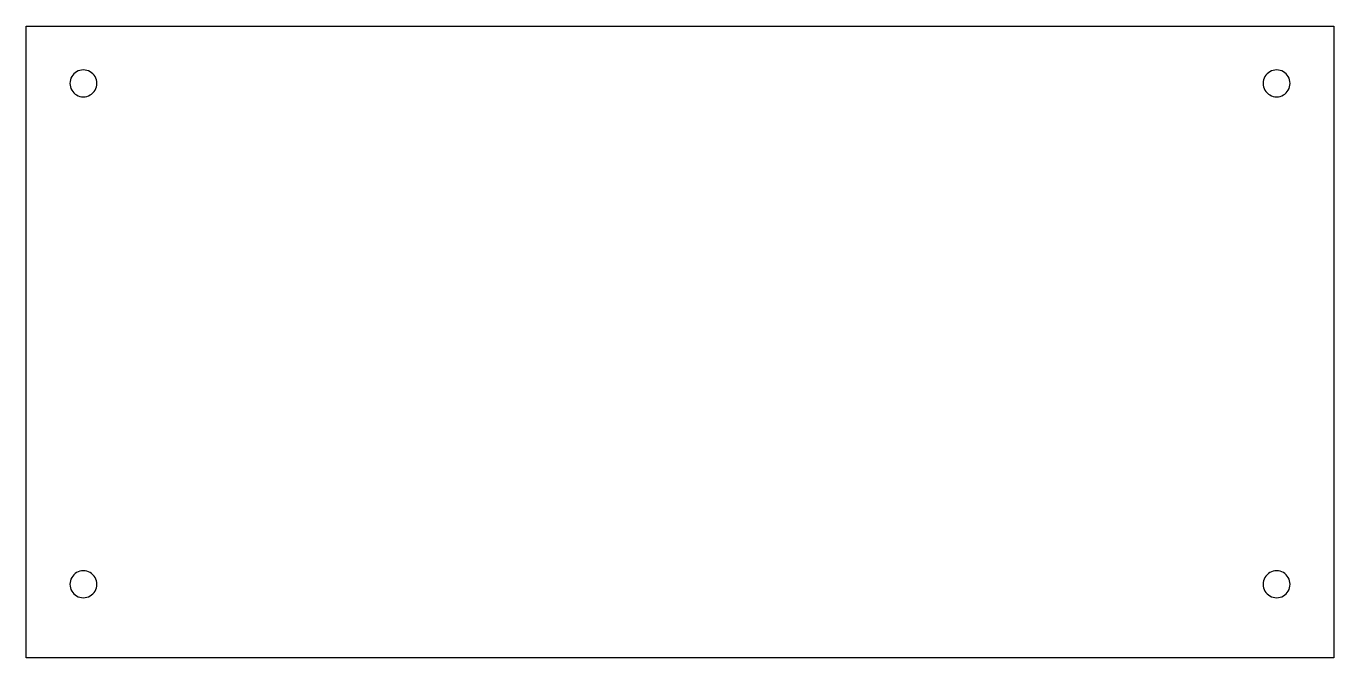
# Model space of a CAD drawing. Extents: x 0 to 254, y 0 to 123.
import ezdxf

# ---------------------------------------------------------------- set-up
doc = ezdxf.new("R2010")
doc.units = 0
doc.layers.get('0').update_dxf_attribs({"linetype": 'CONTINUOUS'})

msp = doc.modelspace()

# ---------------------------------------------------------------- linework, layer by layer
at = {"color": 7}
for points in [[(0.120758, 122.835861), (254.120758, 122.835861)], [(0.120758, 0.120769), (0.120758, 122.835861)], [(254.120758, 122.835861), (254.120758, 0.120769)], [(254.120758, 0.120769), (0.120758, 0.120769)]]:
    msp.add_lwpolyline(points, dxfattribs=at)
for points in [[(13.845098, 111.723361)], [(245.620098, 111.723361)], [(13.845098, 14.408269)], [(245.620098, 14.408269)]]:
    msp.add_lwpolyline(points, close=True, dxfattribs=at)
for points in [[(12.539178, 113.98528), (11.731072, 114.45184), (10.735445, 114.45184), (9.927339, 113.98528)], [(244.314178, 113.98528), (243.506072, 114.45184), (242.510445, 114.45184), (241.702339, 113.98528)], [(9.927339, 113.98528), (9.119233, 113.51872), (8.621419, 112.656481), (8.621419, 111.723361)], [(13.845098, 111.723361), (13.845098, 112.656481), (13.347284, 113.51872), (12.539178, 113.98528)], [(241.702339, 113.98528), (240.894233, 113.51872), (240.396419, 112.656481), (240.396419, 111.723361)], [(245.620098, 111.723361), (245.620098, 112.656481), (245.122284, 113.51872), (244.314178, 113.98528)], [(8.621419, 111.723361), (8.621419, 110.79024), (9.119233, 109.928001), (9.927339, 109.461441)], [(9.927339, 109.461441), (10.735445, 108.994881), (11.731072, 108.994881), (12.539178, 109.461441)], [(12.539178, 109.461441), (13.347284, 109.928001), (13.845098, 110.79024), (13.845098, 111.723361)], [(240.396419, 111.723361), (240.396419, 110.79024), (240.894233, 109.928001), (241.702339, 109.461441)], [(241.702339, 109.461441), (242.510445, 108.994881), (243.506072, 108.994881), (244.314178, 109.461441)], [(244.314178, 109.461441), (245.122284, 109.928001), (245.620098, 110.79024), (245.620098, 111.723361)], [(9.927339, 16.670189), (9.119233, 16.203628), (8.621419, 15.34139), (8.621419, 14.408269)], [(12.539178, 16.670189), (11.731072, 17.136749), (10.735445, 17.136749), (9.927339, 16.670189)], [(13.845098, 14.408269), (13.845098, 15.34139), (13.347284, 16.203628), (12.539178, 16.670189)], [(241.702339, 16.670189), (240.894233, 16.203628), (240.396419, 15.34139), (240.396419, 14.408269)], [(244.314178, 16.670189), (243.506072, 17.136749), (242.510445, 17.136749), (241.702339, 16.670189)], [(245.620098, 14.408269), (245.620098, 15.34139), (245.122284, 16.203628), (244.314178, 16.670189)], [(8.621419, 14.408269), (8.621419, 13.475149), (9.119233, 12.61291), (9.927339, 12.14635)], [(12.539178, 12.14635), (13.347284, 12.61291), (13.845098, 13.475149), (13.845098, 14.408269)], [(240.396419, 14.408269), (240.396419, 13.475149), (240.894233, 12.61291), (241.702339, 12.14635)], [(244.314178, 12.14635), (245.122284, 12.61291), (245.620098, 13.475149), (245.620098, 14.408269)], [(9.927339, 12.14635), (10.735445, 11.679789), (11.731072, 11.679789), (12.539178, 12.14635)], [(241.702339, 12.14635), (242.510445, 11.679789), (243.506072, 11.679789), (244.314178, 12.14635)]]:
    msp.add_open_spline(points, degree=3, dxfattribs=at)

doc.saveas('drawing.dxf')
